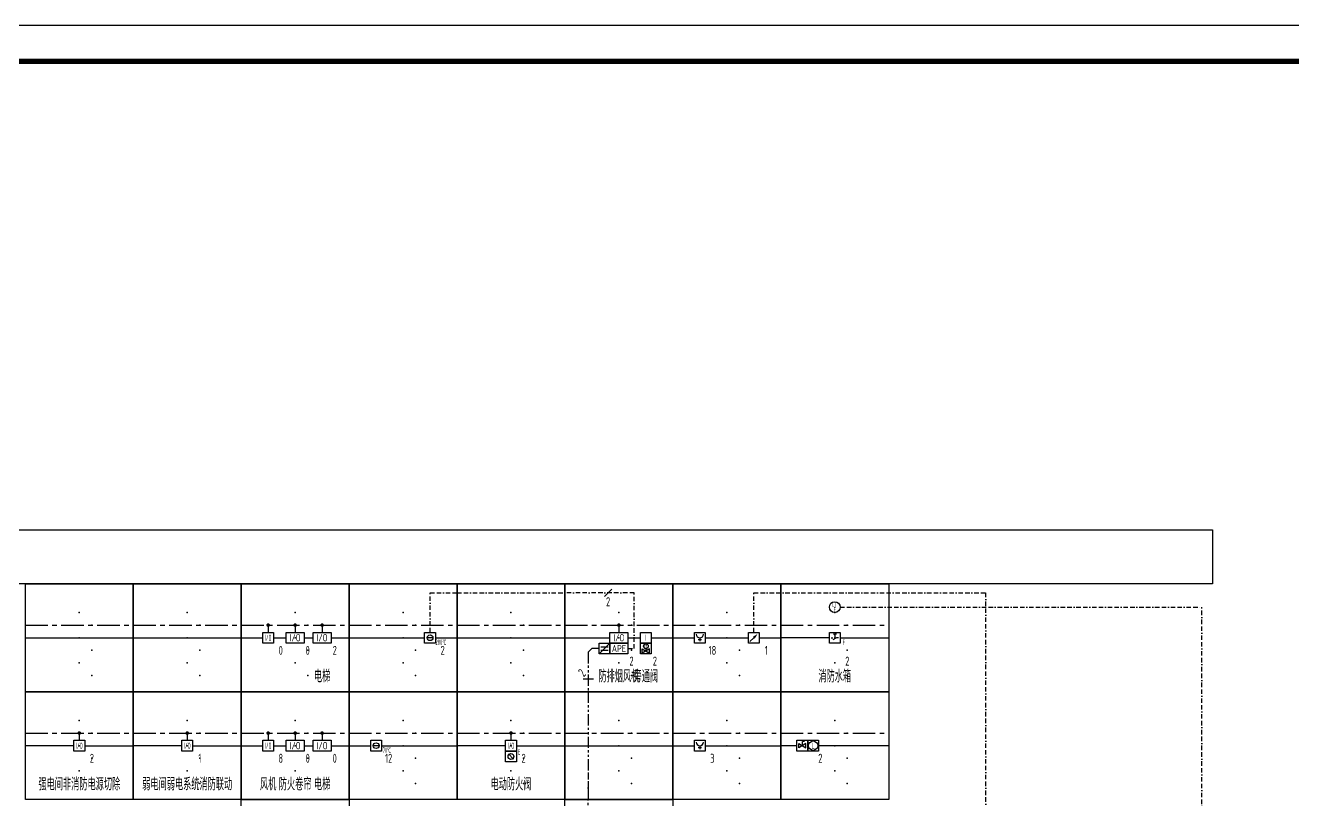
# Model space of a CAD drawing. Header units: millimetres. Extents: x -134159 to 349982, y -111568 to 195981.
# Drawn here: x 30000 to 65229, y 9000 to 30519 of the extents above; entities that cross this region are included whole.
import ezdxf
from ezdxf.enums import TextEntityAlignment as Align

# ---------------------------------------------------------------- set-up
doc = ezdxf.new("R2010")
doc.units = ezdxf.units.MM
doc.header["$LTSCALE"] = 500
doc.header["$MEASUREMENT"] = 0
for name, pattern in [('BORDER2', [0.875, 0.25, -0.125, 0.25, -0.125, 0, -0.125]), ('CENTER', [2, 1.25, -0.25, 0.25, -0.25]), ('PHANTOM2', [1.25, 0.625, -0.125, 0.125, -0.125, 0.125, -0.125])]:
    doc.linetypes.add(name, pattern=pattern)
doc.layers.get('0').update_dxf_attribs({"linetype": 'CONTINUOUS'})
for name, color, linetype in [('E-CTRL-WIRE', 3, 'BORDER2'), ('E-FAS-DEVC', 3, 'CONTINUOUS'), ('E-FAS-WIRE', 4, 'CONTINUOUS'), ('E-FAS-WIRE2', 1, 'CENTER'), ('E-FAS-WIRE4', 4, 'PHANTOM2'), ('E-POWR-EQPM', 3, 'CONTINUOUS'), ('E-UNIV-DIAG', 2, 'CONTINUOUS'), ('E-UNIV-EL', 140, 'CONTINUOUS'), ('E-UNIV-NOTE', 6, 'CONTINUOUS'), ('内框', 8, 'CONTINUOUS')]:
    doc.layers.add(name, color=color, linetype=linetype)
doc.styles.add('TH-STYLE3', font='tssdeng.shx', dxfattribs={"width": 0.7, "bigfont": 'tssdchn.shx'})
doc.styles.add('黑体', font='')
doc.styles.get('黑体').set_extended_font_data('SimHei')

# ---------------------------------------------------------------- blocks, each defined once
blk = doc.blocks.new('E-ES01')
blk.add_lwpolyline([(0, 3000), (3000, 3000), (3000, 0), (0, 0)], close=True)
for p in [(1500, 2200), (1850, 1850), (1500, 1500), (1850, 1150), (1500, 800), (1850, 450)]:
    blk.add_point(p)
blk = doc.blocks.new('E-BFAS610')
blk.add_lwpolyline([(-1.5, -1.5), (-1.5, 1.5), (1.5, 1.5), (1.5, -1.5)], close=True)
at = {"layer": 'E-UNIV-EL'}
for p, q in [((0, 0), (0, -1)), ((-0.5, -0.5), (0.5, -0.5))]:
    blk.add_line(p, q, dxfattribs=at)
blk.add_arc((0, 1), 1, 180, 0, dxfattribs=at)
blk = doc.blocks.new('E-BFAS711')
blk.add_lwpolyline([(-1.5, -1.5), (-1.5, 1.5), (1.5, 1.5), (1.5, -1.5)], close=True)
at = {"layer": 'E-UNIV-EL'}
blk.add_line((1, 0), (-1, 0), dxfattribs=at)
blk.add_circle((0, 0), 0.8, dxfattribs=at)
at = {"layer": 'E-UNIV-EL', "style": 'TH-STYLE3', "width": 0.5}
blk.add_attdef('F', text='', height=1.5, dxfattribs=at).set_placement((3, -1.25), align=Align.MIDDLE)
blk = doc.blocks.new('E-BFAS730')
blk.add_lwpolyline([(-1.5, -1.5), (-1.5, 1.5), (1.5, 1.5), (1.5, -1.5)], close=True)
at = {"layer": 'E-UNIV-EL'}
blk.add_line((-0.71, 0.71), (0.71, -0.71), dxfattribs=at)
blk.add_circle((0, 0), 0.8, dxfattribs=at)
at = {"layer": 'E-UNIV-EL', "style": 'TH-STYLE3', "width": 0.5}
blk.add_attdef('F', text='', height=1.5, dxfattribs=at).set_placement((2.25, 1.25), align=Align.MIDDLE)
blk = doc.blocks.new('E-BFAS520')
blk.add_lwpolyline([(-1.5, -1.5), (-1.5, 1.5), (1.5, 1.5), (1.5, -1.5)], close=True)
at = {"layer": 'E-UNIV-EL', "style": 'TH-STYLE3', "width": 0.5}
blk.add_attdef('F', text='', height=1.7, dxfattribs=at).set_placement((0, 0), align=Align.MIDDLE)
blk = doc.blocks.new('E-BFAS712')
blk.add_lwpolyline([(-1.5, -1.5), (-1.5, 1.5), (1.5, 1.5), (1.5, -1.5)], close=True)
at = {"layer": 'E-UNIV-EL'}
blk.add_line((1, 0), (-1, 0), dxfattribs=at)
blk.add_circle((0, 0), 0.8, dxfattribs=at)
at = {"layer": 'E-UNIV-EL', "style": 'TH-STYLE3', "width": 0.5}
blk.add_attdef('F', text='', height=1.5, dxfattribs=at).set_placement((3, -1.25), align=Align.MIDDLE)
blk = doc.blocks.new('E-BFAS621-2')
blk.add_lwpolyline([(-1.5, -1.5), (-1.5, 1.5), (1.5, 1.5), (1.5, -1.5)], close=True)
at = {"layer": 'E-UNIV-EL'}
for p in [(0, 0), (0.58, 1.15)]:
    blk.add_line(p, (0, 1.15), dxfattribs=at)
blk.add_lwpolyline([(1, -0.58), (1, 0.58), (-1, -0.58), (-1, 0.58)], close=True, dxfattribs=at)
blk = doc.blocks.new('E-BFAS622')
blk.add_lwpolyline([(-1.5, -1.5), (-1.5, 1.5), (1.5, 1.5), (1.5, -1.5)], close=True)
at = {"layer": 'E-UNIV-EL'}
blk.add_circle((0, 0), 1.3, dxfattribs=at)
at = {"layer": 'E-UNIV-EL', "style": 'TH-STYLE3', "width": 0.7}
blk.add_attdef('S', text='', height=1.7, dxfattribs=at).set_placement((0, 0), align=Align.MIDDLE)
blk = doc.blocks.new('E-BFAS522')
blk.add_lwpolyline([(-1.5, -1.5), (-1.5, 1.5), (1.5, 1.5), (1.5, -1.5)], close=True)
at = {"layer": 'E-UNIV-EL'}
for p, q in [((-1.5, -1.5), (1.5, 1.5)), ((-1, 0.5), (1, 0.5)), ((-1, -0.5), (1, -0.5))]:
    blk.add_line(p, q, dxfattribs=at)
blk = doc.blocks.new('E-ANNO04')
blk.add_line((-1, -1), (1, 1))
at = {"style": 'TH-STYLE3', "width": 0.7}
blk.add_attdef('N', text='', height=2.5, dxfattribs=at).set_placement((0, 2.5), align=Align.MIDDLE)
blk = doc.blocks.new('E-BDB004')
blk.add_lwpolyline([(-2.5, -1.5), (-2.5, 1.5), (2.5, 1.5), (2.5, -1.5)], close=True)
at = {"layer": 'E-UNIV-EL', "style": 'TH-STYLE3', "width": 0.7}
blk.add_attdef('BOX', text='', height=2, dxfattribs=at).set_placement((0, 0), align=Align.MIDDLE)
blk = doc.blocks.new('E-BFAS011')
blk.add_lwpolyline([(-2.5, -1.5), (-2.5, 1.5), (2.5, 1.5), (2.5, -1.5)], close=True)
at = {"layer": 'E-UNIV-EL', "style": 'TH-STYLE3', "width": 0.7}
blk.add_attdef('F', text='', height=2, dxfattribs=at).set_placement((0, 0), align=Align.MIDDLE)
blk = doc.blocks.new('E-BFAS622-2')
blk.add_lwpolyline([(-1.5, -1.5), (-1.5, 1.5), (1.5, 1.5), (1.5, -1.5)], close=True)
at = {"layer": 'E-UNIV-EL'}
blk.add_line((-1.06, -1.06), (0, 0), dxfattribs=at)
blk.add_lwpolyline([(0, 0, 0.75, 0, 0), (1.06, 1.06, 0, 0, 0)], format="xyseb", dxfattribs=at)
blk = doc.blocks.new('E-BFAS630-2')
blk.add_lwpolyline([(-1.5, -1.51), (-1.5, 1.49), (1.5, 1.49), (1.5, -1.51)], close=True)
at = {"layer": 'E-UNIV-EL'}
for p, q in [((0, 0.7), (0, 0.5)), ((0, 0.4), (0, 0.25)), ((0, 0.15), (0, 0)), ((0.2, 1.07), (0.45, 1.07)), ((-1, -0.01), (-0.5, -0.01)), ((0, -0.1), (0, -0.3))]:
    blk.add_line(p, q, dxfattribs=at)
blk.add_lwpolyline([(0, 1.45, -0.533333), (0, 0.7, -0.533333)], format="xyb", close=True, dxfattribs=at)
blk.add_lwpolyline([(1, -0.01), (0.5, -0.01), (-0.5, -0.59)], dxfattribs=at)
at = {"layer": 'E-UNIV-EL', "style": 'TH-STYLE3', "width": 0.5}
blk.add_attdef('F', text='', height=1.5, dxfattribs=at).set_placement((2.5, -1.26), align=Align.MIDDLE)
blk = doc.blocks.new('E-BFAS630-3')
blk.add_circle((0, 0), 1.5)
at = {"layer": 'E-UNIV-EL', "style": 'TH-STYLE3', "width": 0.5}
for p in [(0, 0.75), (0, -0.75)]:
    blk.add_attdef('F', text='', height=1.5, dxfattribs=at).set_placement(p, align=Align.MIDDLE)
blk = doc.blocks.new('E-BFAS621-4')
blk.add_lwpolyline([(-1.5, -1.5), (-1.5, 1.5), (1.5, 1.5), (1.5, -1.5)], close=True)
at = {"layer": 'E-UNIV-EL'}
blk.add_line((0, 0), (0, -0.7), dxfattribs=at)
blk.add_lwpolyline([(1, -1.28), (1, -0.12), (-1, -1.28), (-1, -0.12)], close=True, dxfattribs=at)
blk.add_circle((0, 0.65), 0.65, dxfattribs=at)
at = {"layer": 'E-UNIV-EL', "style": 'TH-STYLE3', "width": 0.7}
blk.add_attdef('F', text='', height=1, dxfattribs=at).set_placement((0, 0.65), align=Align.MIDDLE)
blk = doc.blocks.new('E-BFAS510')
blk.add_lwpolyline([(-1.5, -1.5), (-1.5, 1.5), (1.5, 1.5), (1.5, -1.5)], close=True)
at = {"layer": 'E-UNIV-EL', "style": 'TH-STYLE3', "width": 0.7}
blk.add_attdef('F', text='', height=1.7, dxfattribs=at).set_placement((0, 0), align=Align.MIDDLE)
blk = doc.blocks.new('THAPE_A1L_inner')
at = {"layer": '内框'}
blk.add_lwpolyline([(0, 0), (841, 0), (841, 594), (0, 594)], close=True, dxfattribs=at)
at = {"layer": '内框', "const_width": 1.4}
blk.add_lwpolyline([(25, 584), (25, 10), (831, 10), (831, 584)], close=True, dxfattribs=at)
at = {"layer": '内框', "style": '黑体', "width": 0.8}
blk.add_attdef('内框名称', (51.53, 598.63), '', height=7, dxfattribs=at)

msp = doc.modelspace()

# ---------------------------------------------------------------- linework, layer by layer
at = {"layer": 'E-CTRL-WIRE'}
for p, q in [((41250, 13650), (41250, 14750)), ((41250, 14750), (42000, 14750)), ((42000, 14750), (45000, 14750)), ((46925, 14750), (45000, 14750)), ((46925, 13200), (46925, 14750)), ((50250, 13650), (50250, 14750)), ((50250, 14750), (56700, 14750)), ((56700, -250), (56700, 14750)), ((52650, 14350), (62700, 14350)), ((62700, -750), (62700, 14350)), ((46750, 13200), (46925, 13200)), ((45650, 9700), (45650, 9000))]:
    msp.add_line(p, q, dxfattribs=at)
at = {"layer": 'E-FAS-WIRE'}
for p, q in [((30000, 13500), (33000, 13500)), ((33000, 13500), (36000, 13500)), ((36000, 13500), (36600, 13500)), ((36900, 13500), (37250, 13500)), ((37750, 13500), (38000, 13500)), ((38500, 13500), (39000, 13500)), ((39000, 13500), (41100, 13500)), ((41400, 13500), (42000, 13500)), ((42000, 13500), (45000, 13500)), ((45000, 13500), (46250, 13500)), ((46750, 13500), (47100, 13500)), ((47400, 13500), (48000, 13500)), ((48000, 13500), (48600, 13500)), ((48900, 13500), (50100, 13500)), ((50400, 13500), (51000, 13500)), ((52350, 13500), (51000, 13500)), ((52650, 13500), (54000, 13500)), ((31350, 10500), (30000, 10500)), ((31650, 10500), (33000, 10500)), ((34350, 10500), (33000, 10500)), ((34650, 10500), (36000, 10500)), ((36000, 10500), (36600, 10500)), ((36900, 10500), (37250, 10500)), ((37750, 10500), (38000, 10500)), ((38500, 10500), (39000, 10500)), ((39000, 10500), (39600, 10500)), ((39900, 10500), (42000, 10500)), ((43350, 10500), (42000, 10500)), ((43650, 10500), (45000, 10500)), ((45000, 10500), (48000, 10500)), ((48000, 10500), (48600, 10500)), ((48900, 10500), (51000, 10500)), ((51450, 10500), (51000, 10500)), ((54000, 10500), (52030, 10500))]:
    msp.add_line(p, q, dxfattribs=at)
at = {"layer": 'E-FAS-WIRE2'}
for p, q in [((30000, 13850), (33000, 13850)), ((33000, 13850), (36000, 13850)), ((36000, 13850), (39000, 13850)), ((36750, 13850), (36750, 13650)), ((37500, 13850), (37500, 13650)), ((38250, 13850), (38250, 13650)), ((39000, 13850), (42000, 13850)), ((42000, 13850), (45000, 13850)), ((45000, 13850), (48000, 13850)), ((46500, 13850), (46500, 13650)), ((48000, 13850), (51000, 13850)), ((51000, 13850), (54000, 13850)), ((30000, 10850), (33000, 10850)), ((31500, 10850), (31500, 10650)), ((33000, 10850), (36000, 10850)), ((34500, 10850), (34500, 10650)), ((36000, 10850), (39000, 10850)), ((36750, 10850), (36750, 10650)), ((37500, 10850), (37500, 10650)), ((38250, 10850), (38250, 10650)), ((39000, 10850), (42000, 10850)), ((42000, 10850), (45000, 10850)), ((43500, 10850), (43500, 10650)), ((45000, 10850), (48000, 10850)), ((48000, 10850), (51000, 10850)), ((51000, 10850), (54000, 10850))]:
    msp.add_line(p, q, dxfattribs=at)
at = {"layer": 'E-FAS-WIRE2', "const_width": 50}
for points in [[(36725, 13850, 1), (36775, 13850, 1)], [(37475, 13850, 1), (37525, 13850, 1)], [(38225, 13850, 1), (38275, 13850, 1)], [(46475, 13850, 1), (46525, 13850, 1)], [(31475, 10850, 1), (31525, 10850, 1)], [(34475, 10850, 1), (34525, 10850, 1)], [(36725, 10850, 1), (36775, 10850, 1)], [(37475, 10850, 1), (37525, 10850, 1)], [(38225, 10850, 1), (38275, 10850, 1)], [(43475, 10850, 1), (43525, 10850, 1)]]:
    msp.add_lwpolyline(points, format="xyb", close=True, dxfattribs=at)
at = {"layer": 'E-FAS-WIRE4'}
for p, q in [((45650, 13100), (45750, 13200)), ((45650, 13100), (45650, 12000)), ((45950, 13200), (45750, 13200)), ((45650, 12000), (45650, 9000)), ((45650, 7100), (45650, 9000))]:
    msp.add_line(p, q, dxfattribs=at)
at = {"layer": 'E-UNIV-DIAG'}
msp.add_lwpolyline([(15000, 16500), (63000, 16500), (63000, 15000), (15000, 15000)], close=True, dxfattribs=at)

# ---------------------------------------------------------------- block references
at = {"layer": 'E-FAS-DEVC'}
ref = msp.add_blockref('E-BFAS630-3', (52500, 14350), dxfattribs=dict(at, xscale=100, yscale=100, zscale=100))
ref.add_attrib('F', 'LT', dxfattribs={"layer": 'E-UNIV-EL', "height": 150, "style": 'TH-STYLE3', "width": 0.5}).set_placement((52500, 14425), align=Align.MIDDLE)
ref.add_attrib('F', 'F', dxfattribs={"layer": 'E-UNIV-EL', "height": 150, "style": 'TH-STYLE3', "width": 0.5}).set_placement((52500, 14275), align=Align.MIDDLE)
at = {"layer": 'E-FAS-DEVC', "xscale": 100, "yscale": 100, "zscale": 100}
for name, p, values in [('E-BFAS520', (36750, 13500), {'F': 'I/O'}), ('E-BFAS011', (37500, 13500), {'F': 'I/O'}), ('E-BFAS011', (38250, 13500), {'F': 'I/O'}), ('E-BFAS712', (41250, 13500), {'F': '280℃'}), ('E-BFAS011', (46500, 13500), {'F': 'I/O'}), ('E-BFAS510', (47250, 13500), {'F': 'I'}), ('E-BFAS630-2', (52500, 13501), {'F': 'F'}), ('E-BFAS520', (31500, 10500), {'F': 'I/O'}), ('E-BFAS520', (34500, 10500), {'F': 'I/O'}), ('E-BFAS520', (36750, 10500), {'F': 'I/O'}), ('E-BFAS011', (37500, 10500), {'F': 'I/O'}), ('E-BFAS011', (38250, 10500), {'F': 'I/O'}), ('E-BFAS711', (39750, 10500), {'F': '70℃'}), ('E-BFAS520', (43500, 10500), {'F': 'I/O'}), ('E-BFAS622', (51900, 10500), {'S': 'L'}), ('E-BFAS730', (43500, 10200), {'F': 'E'})]:
    msp.add_blockref(name, p, dxfattribs=at).add_auto_attribs(values)
for name, p in [('E-BFAS610', (48750, 13500)), ('E-BFAS622-2', (50250, 13500)), ('E-BFAS522', (46100, 13200)), ('E-BFAS610', (48750, 10500)), ('E-BFAS621-2', (51600, 10500))]:
    msp.add_blockref(name, p, dxfattribs=at)
at = {"layer": 'E-FAS-DEVC'}
ref = msp.add_blockref('E-BFAS621-4', (47250, 13200), dxfattribs=dict(at, xscale=100, yscale=100, zscale=100))
ref.add_attrib('F', 'M', dxfattribs={"layer": 'E-UNIV-EL', "height": 100, "style": 'TH-STYLE3', "width": 0.7}).set_placement((47250, 13275), align=Align.MIDDLE)
at = {"layer": 'E-POWR-EQPM', "xscale": 100, "yscale": 100, "zscale": 100}
msp.add_blockref('E-BDB004', (46500, 13200), dxfattribs=at).add_auto_attribs({'BOX': 'APE'})
at = {"layer": 'E-UNIV-DIAG'}
for p in [(30000, 12000), (33000, 12000), (36000, 12000), (39000, 12000), (42000, 12000), (45000, 12000), (48000, 12000), (51000, 12000), (30000, 9000), (33000, 9000), (36000, 9000), (39000, 9000), (42000, 9000), (45000, 9000), (48000, 9000), (51000, 9000), (36000, 6000), (45000, 6000)]:
    msp.add_blockref('E-ES01', p, dxfattribs=at)
at = {"layer": 'E-UNIV-NOTE'}
ref = msp.add_blockref('E-ANNO04', (46200, 14750), dxfattribs=dict(at, xscale=100.0000000000014, yscale=100.0000000000014, zscale=100.0000000000014, rotation=180.0000000000029))
ref.add_attrib('N', '2', dxfattribs={"layer": '0', "height": 250, "style": 'TH-STYLE3', "width": 0.7}).set_placement((46200, 14500), align=Align.MIDDLE)
ref = msp.add_blockref('E-ANNO04', (45650, 12350), dxfattribs=dict(at, xscale=-100.0000000000014, yscale=100, zscale=100, rotation=44.99999999999704))
ref.add_attrib('N', '2', dxfattribs={"layer": '0', "height": 250, "rotation": 45, "style": 'TH-STYLE3', "width": 0.7}).set_placement((45473, 12527), align=Align.MIDDLE)
at = {"layer": '内框', "xscale": 100, "yscale": 100, "zscale": 100}
msp.add_blockref('THAPE_A1L_inner', (-7701, -28881), dxfattribs=at)

# ---------------------------------------------------------------- texts
at = {"layer": 'E-UNIV-NOTE', "style": 'TH-STYLE3'}
for s, height, width, p in [('0', 250, 0.7, (37100, 13150)), ('0', 250, 0.7, (37850, 13150)), ('2', 250, 0.7, (38600, 13150)), ('2', 250, 0.7, (41600, 13150)), ('18', 250, 0.7, (49100, 13150)), ('1', 250, 0.7, (50600, 13150)), ('2', 250, 0.7, (46850, 12850)), ('2', 250, 0.7, (47500, 12850)), ('2', 250, 0.7, (52850, 12850)), ('电梯', 350, 0.5, (38250, 12450)), ('防排烟风机', 350, 0.5, (46500, 12450)), ('旁通阀', 350, 0.5, (47250, 12450)), ('消防水箱', 350, 0.5, (52500, 12450)), ('2', 250, 0.7, (31850, 10150)), ('1', 250, 0.7, (34850, 10150)), ('8', 250, 0.7, (37100, 10150)), ('0', 250, 0.7, (37850, 10150)), ('0', 250, 0.7, (38600, 10150)), ('12', 250, 0.7, (40100, 10150)), ('2', 250, 0.7, (43850, 10150)), ('3', 250, 0.7, (49100, 10150)), ('2', 250, 0.7, (52100, 10150)), ('强电间非消防电源切除', 350, 0.5, (31500, 9450)), ('弱电间弱电系统消防联动', 350, 0.5, (34500, 9450)), ('风机', 350, 0.5, (36750, 9450)), ('防火卷帘', 350, 0.5, (37500, 9450)), ('电梯', 350, 0.5, (38250, 9450)), ('电动防火阀', 350, 0.5, (43500, 9450))]:
    msp.add_text(s, height=height, dxfattribs=dict(at, width=width)).set_placement(p, align=Align.MIDDLE)

doc.saveas('drawing.dxf')
